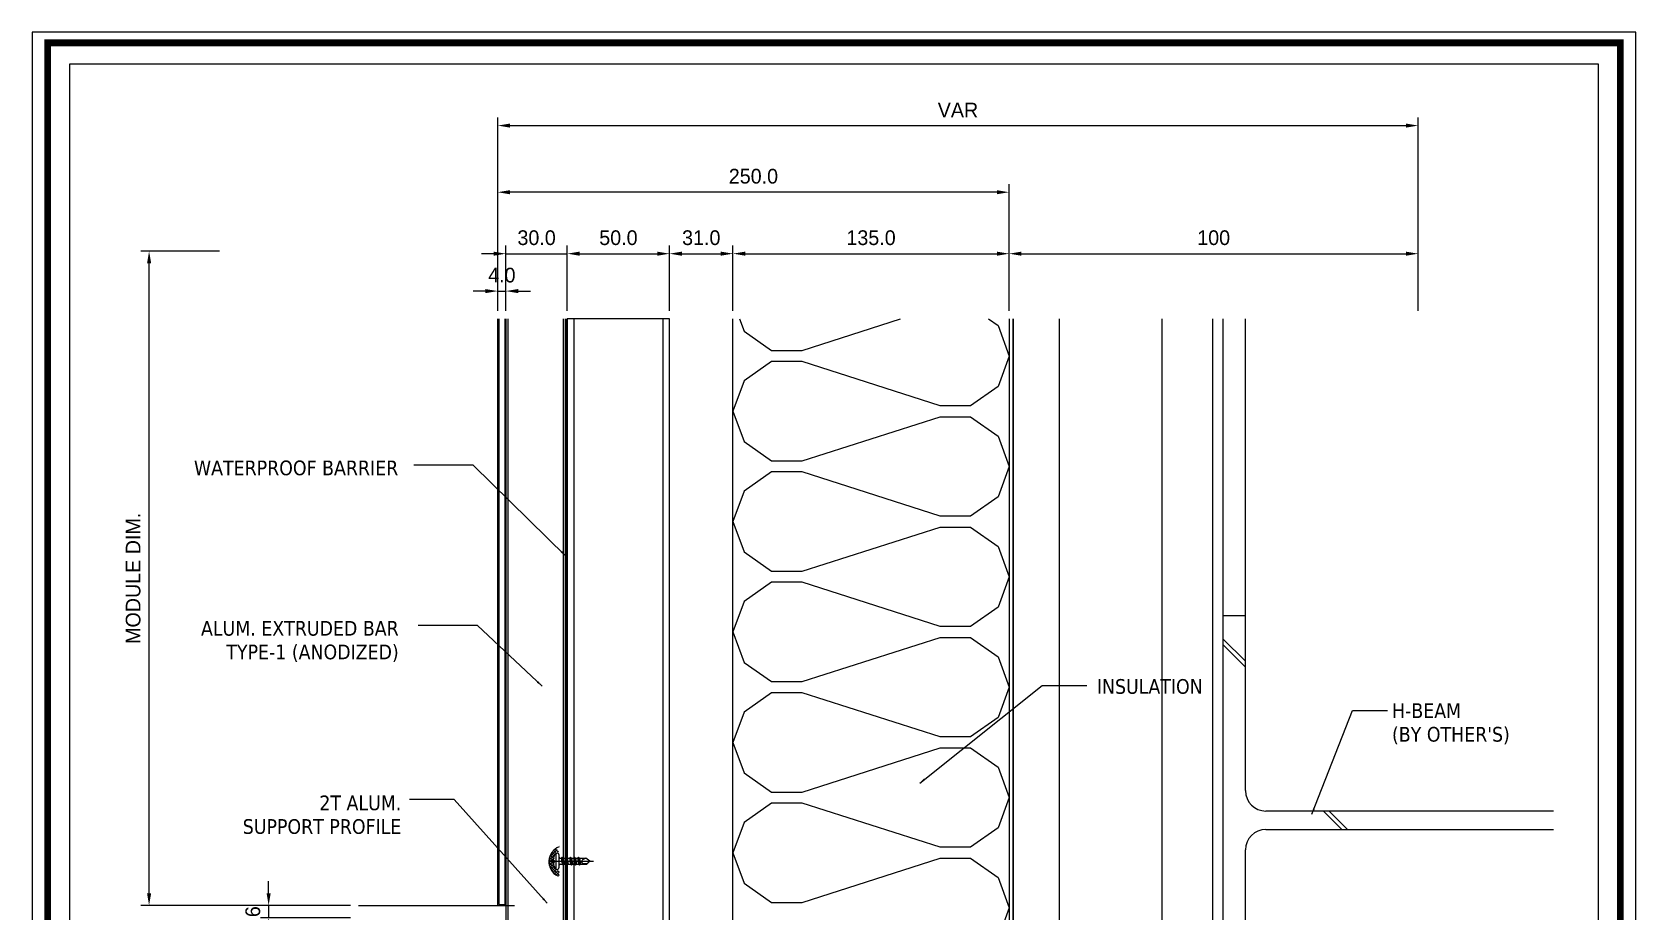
# Model space of a CAD drawing. Header units: millimetres. Extents: x 7297 to 60227, y -7497 to 19324.
# Drawn here: x 8487 to 9271, y 3147 to 3577 of the extents above; entities that cross this region are included whole.
import ezdxf

# ---------------------------------------------------------------- set-up
doc = ezdxf.new("R2010")
doc.units = ezdxf.units.MM
doc.linetypes.add('HIDDEN', pattern=[0.375, 0.25, -0.125])
for name, color, linetype in [('NS_AL_MOLD', 7, 'Continuous'), ('NS_CAULKING', 8, 'Continuous'), ('NS_COL_D-GREY', 8, 'Continuous'), ('NS_COL_L-GREY', 8, 'Continuous'), ('NS_COL_YELLOW', 2, 'Continuous'), ('NS_DIM', 1, 'Continuous'), ('NS_FORM', 7, 'Continuous'), ('NS_FRAME', 253, 'Continuous'), ('NS_INSUL', 8, 'Continuous'), ('NS_RIVET_SCREW', 1, 'Continuous'), ('NS_TEXT', 2, 'Continuous'), ('NS_WATERPROOF', 150, 'Continuous')]:
    doc.layers.add(name, color=color, linetype=linetype)
doc.layers.add('NS_AL_PANEL', color=32, linetype='Continuous', lineweight=9)
doc.styles.add('Expo M', font='Expo M.ttf')
doc.styles.add('HGTXT', font='romans.shx', dxfattribs={"bigfont": 'whgtxt.shx'})
doc.dimstyles.new('DS2', dxfattribs={"dimscale": 2, "dimtxt": 1.8, "dimasz": 1.5, "dimexe": 1, "dimexo": 1, "dimgap": 0.5, "dimtad": 1, "dimtoh": 1, "dimdec": 1, "dimzin": 1, "dimdsep": 46, "dimtxsty": 'Expo M', "dimcen": 2, "dimadec": 1, "dimazin": 0, "dimtfac": 1, "dimtdec": 4, "dimtix": 1, "dimtmove": 1, "dimatfit": 3, "dimfxl": 1, "dimtolj": 1, "dimtzin": 1, "dimarcsym": 0})
doc.dimstyles.new('N-SPACE', dxfattribs={"dimscale": 4, "dimtxt": 1.8, "dimasz": 1.5, "dimexe": 1, "dimexo": 1, "dimgap": 1, "dimtad": 1, "dimtoh": 1, "dimdec": 1, "dimzin": 1, "dimdsep": 46, "dimtxsty": 'Expo M', "dimcen": 2, "dimclrd": 1, "dimclre": 1, "dimclrt": 2, "dimadec": 1, "dimazin": 0, "dimtfac": 1, "dimtdec": 1, "dimtix": 1, "dimtmove": 1, "dimatfit": 3, "dimfxl": 1, "dimtolj": 1, "dimtzin": 1, "dimarcsym": 0})

# ---------------------------------------------------------------- blocks, each defined once
blk = doc.blocks.new('AL-TEMPLATE')
at = {"color": 8}
for p, q in [((2716.82, 1392.97), (2800.02, 1392.97)), ((2716.82, 1376.33), (2800.02, 1376.33)), ((2716.82, 1359.69), (2800.02, 1359.69)), ((2716.82, 1343.05), (2800.02, 1343.05)), ((2716.82, 1326.41), (2800.02, 1326.41)), ((2716.82, 1309.77), (2800.02, 1309.77)), ((2716.82, 1293.13), (2800.02, 1293.13)), ((2716.82, 1276.49), (2800.02, 1276.49)), ((2716.82, 1259.85), (2800.02, 1259.85)), ((2716.82, 1243.21), (2800.02, 1243.21)), ((2716.82, 1209.93), (2800.02, 1209.93)), ((2716.82, 1193.29), (2800.02, 1193.29)), ((2716.82, 1176.65), (2800.02, 1176.65)), ((2716.82, 1118.41), (2800.02, 1118.41)), ((2716.82, 1076.81), (2800.02, 1076.81)), ((2716.82, 1051.85), (2800.02, 1051.85))]:
    blk.add_line(p, q, dxfattribs=at)
at = {"color": 7, "ltscale": 2}
blk.add_lwpolyline([(1972.34, 1515.25), (1972.34, 921.25), (2812.34, 921.25), (2812.34, 1515.25)], close=True, dxfattribs=at)
at = {"color": 8}
for points, const_width in [([(1976.34, 1509.45), (2808.34, 1509.45), (2808.34, 927.05), (1976.34, 927.05)], 2.5), ([(2716.82, 1501.32), (2800.02, 1501.32), (2800.02, 1418.12), (2716.82, 1418.12)], 1.66), ([(2716.82, 1409.8), (2800.02, 1409.8), (2800.02, 1026.89), (2716.82, 1026.89)], 1.66)]:
    blk.add_lwpolyline(points, close=True, dxfattribs=dict(at, const_width=const_width))
at = {"color": 9}
blk.add_lwpolyline([(1984.07, 1501.32), (2709.08, 1501.32), (2709.08, 935.18), (1984.07, 935.18)], close=True, dxfattribs=at)
at = {"color": 8, "const_width": 1.66}
for points in [[(2716.82, 1226.57), (2800.02, 1226.57)], [(2716.82, 1160.01), (2800.02, 1160.01)]]:
    blk.add_lwpolyline(points, dxfattribs=at)
at = {"color": 146, "true_color": 0x105689, "insert": (2721.06, 1496.93), "char_height": 3.6698, "attachment_point": 1, "style": 'HGTXT'}
blk.add_mtext('{\\fExpo M|b0|i0|c129|p18;엔스페이스 (주)}', dxfattribs=at)
at = {"insert": (2720.94, 1489.17), "char_height": 2.3487, "attachment_point": 1, "style": 'HGTXT'}
blk.add_mtext('서울시 강남구 논현로 161길11 엔빌딩 4F\\PTEL 02 575-2077  FAX 02 575-2071', dxfattribs=at)
at = {"color": 8, "attachment_point": 1}
for s, insert, char_height, width in [('NOTE', (2720.76, 1404.73), 2.556, 438.9676), ('DESIGNED BYNOTE', (2719.01, 1224.39), 2.5559, 438.9676), ('DRAWN BYNOTE', (2719.56, 1209.04), 2.5559, 438.9676), ('CHECKED BYNOTE', (2719.56, 1192.25), 2.5559, 438.9676), ('APPROVED BYNOTE', (2720.1, 1175.04), 2.5559, 438.9676), ('DRAWING TITLE', (2720.1, 1158.4), 2.5559, 438.9675), ('SCALE', (2720.1, 1116.8), 2.556, 438.9675), ('{\\fﾱﾼﾸﾲ|b0|i0|c129|p49;DATE}', (2720.1, 1075.2), 2.5559, 438.9675), ('SHEET NO.', (2720.1, 1050.24), 2.556, 438.9675)]:
    blk.add_mtext(s, dxfattribs=dict(at, insert=insert, char_height=char_height, width=width))
blk = doc.blocks.new('n-s-bar')
for p, q in [((1201.14, 1862.16), (1201.14, 1862.16)), ((1204.39, 1861.91), (1208.47, 1861.91)), ((1230.55, 1832.76), (1230.55, 1832.76))]:
    blk.add_line(p, q)
blk = doc.blocks.new('피스')
for p, q in [((-4, 1.5), (-4, 1)), ((-4, 1.5), (4, 1.5)), ((-3, 0), (3, 0)), ((-0.5, 2.98), (-0.4, 2.3)), ((-0.4, 2.3), (0.4, 2.3)), ((0, 4.99), (0, -16.77)), ((0.5, 2.98), (0.4, 2.3)), ((4, 1.5), (4, 1)), ((2, -1.5), (-2, -2)), ((-1.5, -1.5), (-2, -2)), ((-2, -2), (-1.5, -2.5)), ((-1.5, -3.5), (-2, -4)), ((2, -3.5), (-2, -4)), ((-2, -4), (-1.5, -4.5)), ((-1.5, -5.5), (-2, -6)), ((2, -5.5), (-2, -6)), ((-2, -6), (-1.5, -6.5)), ((-1.5, -7.5), (-2, -8)), ((2, -7.5), (-2, -8)), ((-1.5, -0.5), (-1.5, -1.5)), ((1.5, -1), (-1.5, -1.5)), ((1.5, -2), (-1.5, -2.5)), ((-1.5, -2.5), (-1.5, -3.5)), ((1.5, -3), (-1.5, -3.5)), ((1.5, -4), (-1.5, -4.5)), ((-1.5, -4.5), (-1.5, -5.5)), ((1.5, -5), (-1.5, -5.5)), ((1.5, -6), (-1.5, -6.5)), ((-1.5, -6.5), (-1.5, -7.5)), ((1.5, -7), (-1.5, -7.5)), ((1.5, -0.5), (1.5, -1)), ((1.5, -1), (2, -1.5)), ((2, -1.5), (1.5, -2)), ((1.5, -2), (1.5, -3)), ((1.5, -3), (2, -3.5)), ((2, -3.5), (1.5, -4)), ((1.5, -4), (1.5, -5)), ((1.5, -5), (2, -5.5)), ((2, -5.5), (1.5, -6)), ((1.5, -6), (1.5, -7)), ((1.5, -7), (2, -7.5)), ((2, -7.5), (1.5, -8)), ((-2, -8), (-1.5, -8.5)), ((-1.5, -9.5), (-2, -10)), ((2, -9.5), (-2, -10)), ((-2, -10), (-1.5, -10.5)), ((1.5, -8), (-1.5, -8.5)), ((-1.5, -8.5), (-1.5, -9.5)), ((1.5, -9), (-1.5, -9.5)), ((1.5, -10), (-1.5, -10.5)), ((-1.5, -10.5), (-1.5, -13.5)), ((0, -15), (-1.5, -13.5)), ((-1.27, -13.54), (-1.27, -11.97)), ((0, -15), (-1.27, -13.54)), ((0, -15), (1.5, -13.03)), ((1.5, -13.03), (0.6, -11.47)), ((1.5, -8), (1.5, -9)), ((1.5, -9), (2, -9.5)), ((2, -9.5), (1.5, -10)), ((1.5, -10), (1.5, -13.03))]:
    blk.add_line(p, q)
for centre, radius, start, end in [((0, -3.08), 6.08, 94.71456, 131.11209), ((-3, 1), 1, 180, 270), ((-2, -0.5), 0.5, 0, 90), ((0, -3.08), 6.08, 48.88791, 85.28544), ((2, -0.5), 0.5, 90, 180), ((3, 1), 1, 270, 0), ((-0.27, -11.97), 1, 30.08633, 180)]:
    blk.add_arc(centre, radius, start, end)
blk = doc.blocks.new('N-SCREW')
blk.add_blockref('피스', (17.25, -1.03))
blk = doc.blocks.new('*D768')
at = {"layer": 'NS_DIM', "color": 1, "lineweight": -2, "transparency": 16777216}
for p, q in [((8714.69, 3440.61), (8714.69, 3535.23)), ((8720.69, 3531.23), (9158.69, 3531.23)), ((9164.69, 3440.61), (9164.69, 3535.23))]:
    blk.add_line(p, q, dxfattribs=at)
at = {"layer": 'NS_DIM', "color": 1, "transparency": 16777216}
for points in [[(8720.69, 3532.23), (8720.69, 3530.23), (8714.69, 3531.23)], [(9158.69, 3532.23), (9158.69, 3530.23), (9164.69, 3531.23)]]:
    blk.add_solid(points, dxfattribs=at)
at = {"layer": 'NS_DIM', "color": 2, "transparency": 16777216, "insert": (8939.69, 3538.83), "char_height": 7.2, "attachment_point": 5, "style": 'Expo M'}
blk.add_mtext('\\A1;VAR', dxfattribs=at)
blk = doc.blocks.new('*D767')
at = {"layer": 'NS_DIM', "color": 1, "lineweight": -2, "transparency": 16777216}
for p, q in [((8964.69, 3440.61), (8964.69, 3472.56)), ((8970.69, 3468.56), (9158.69, 3468.56)), ((9164.69, 3440.61), (9164.69, 3472.56))]:
    blk.add_line(p, q, dxfattribs=at)
at = {"layer": 'NS_DIM', "color": 1, "transparency": 16777216}
for points in [[(8970.69, 3469.56), (8970.69, 3467.56), (8964.69, 3468.56)], [(9158.69, 3469.56), (9158.69, 3467.56), (9164.69, 3468.56)]]:
    blk.add_solid(points, dxfattribs=at)
at = {"layer": 'NS_DIM', "color": 2, "transparency": 16777216, "insert": (9064.69, 3476.34), "char_height": 7.2, "attachment_point": 5, "style": 'Expo M'}
blk.add_mtext('\\A1;100', dxfattribs=at)
blk = doc.blocks.new('*D766')
at = {"layer": 'NS_DIM', "color": 1, "lineweight": -2, "transparency": 16777216}
for p, q in [((8829.69, 3440.61), (8829.69, 3472.56)), ((8835.69, 3468.56), (8958.69, 3468.56)), ((8964.69, 3440.61), (8964.69, 3472.56))]:
    blk.add_line(p, q, dxfattribs=at)
at = {"layer": 'NS_DIM', "color": 1, "transparency": 16777216}
for points in [[(8835.69, 3469.56), (8835.69, 3467.56), (8829.69, 3468.56)], [(8958.69, 3469.56), (8958.69, 3467.56), (8964.69, 3468.56)]]:
    blk.add_solid(points, dxfattribs=at)
at = {"layer": 'NS_DIM', "color": 2, "transparency": 16777216, "insert": (8897.19, 3476.34), "char_height": 7.2, "attachment_point": 5, "style": 'Expo M'}
blk.add_mtext('\\A1;135.0', dxfattribs=at)
blk = doc.blocks.new('*D765')
at = {"layer": 'NS_DIM', "color": 1, "lineweight": -2, "transparency": 16777216}
for p, q in [((8748.69, 3440.61), (8748.69, 3472.56)), ((8754.69, 3468.56), (8792.69, 3468.56)), ((8798.69, 3440.61), (8798.69, 3472.56))]:
    blk.add_line(p, q, dxfattribs=at)
at = {"layer": 'NS_DIM', "color": 1, "transparency": 16777216}
for points in [[(8754.69, 3469.56), (8754.69, 3467.56), (8748.69, 3468.56)], [(8792.69, 3469.56), (8792.69, 3467.56), (8798.69, 3468.56)]]:
    blk.add_solid(points, dxfattribs=at)
at = {"layer": 'NS_DIM', "color": 2, "transparency": 16777216, "insert": (8773.69, 3476.34), "char_height": 7.2, "attachment_point": 5, "style": 'Expo M'}
blk.add_mtext('\\A1;50.0', dxfattribs=at)
blk = doc.blocks.new('*D764')
at = {"layer": 'NS_DIM', "color": 1, "lineweight": -2, "transparency": 16777216}
for p, q in [((8712.69, 3468.56), (8706.69, 3468.56)), ((8718.69, 3440.61), (8718.69, 3472.56)), ((8718.69, 3468.56), (8748.69, 3468.56)), ((8748.69, 3440.61), (8748.69, 3472.56)), ((8754.69, 3468.56), (8760.69, 3468.56))]:
    blk.add_line(p, q, dxfattribs=at)
at = {"layer": 'NS_DIM', "color": 1, "transparency": 16777216}
for points in [[(8712.69, 3469.56), (8712.69, 3467.56), (8718.69, 3468.56)], [(8754.69, 3469.56), (8754.69, 3467.56), (8748.69, 3468.56)]]:
    blk.add_solid(points, dxfattribs=at)
at = {"layer": 'NS_DIM', "color": 2, "transparency": 16777216, "insert": (8733.69, 3476.34), "char_height": 7.2, "attachment_point": 5, "style": 'Expo M'}
blk.add_mtext('\\A1;30.0', dxfattribs=at)
blk = doc.blocks.new('*D763')
at = {"layer": 'NS_DIM', "color": 1, "lineweight": -2, "transparency": 16777216}
for p, q in [((8708.69, 3450.26), (8702.69, 3450.26)), ((8714.69, 3440.61), (8714.69, 3454.26)), ((8714.69, 3450.26), (8718.69, 3450.26)), ((8718.69, 3440.61), (8718.69, 3454.26)), ((8724.69, 3450.26), (8730.69, 3450.26))]:
    blk.add_line(p, q, dxfattribs=at)
at = {"layer": 'NS_DIM', "color": 1, "transparency": 16777216}
for points in [[(8708.69, 3451.26), (8708.69, 3449.26), (8714.69, 3450.26)], [(8724.69, 3451.26), (8724.69, 3449.26), (8718.69, 3450.26)]]:
    blk.add_solid(points, dxfattribs=at)
at = {"layer": 'NS_DIM', "color": 2, "transparency": 16777216, "insert": (8716.69, 3458.04), "char_height": 7.2, "attachment_point": 5, "style": 'Expo M'}
blk.add_mtext('\\A1;4.0', dxfattribs=at)
blk = doc.blocks.new('*D762')
at = {"layer": 'NS_DIM', "color": 1, "lineweight": -2, "transparency": 16777216}
for p, q in [((8714.69, 3440.61), (8714.69, 3502.63)), ((8958.69, 3498.63), (8720.69, 3498.63)), ((8964.69, 3440.61), (8964.69, 3502.63))]:
    blk.add_line(p, q, dxfattribs=at)
at = {"layer": 'NS_DIM', "color": 1, "transparency": 16777216}
for points in [[(8720.69, 3499.63), (8720.69, 3497.63), (8714.69, 3498.63)], [(8958.69, 3499.63), (8958.69, 3497.63), (8964.69, 3498.63)]]:
    blk.add_solid(points, dxfattribs=at)
at = {"layer": 'NS_DIM', "color": 2, "transparency": 16777216, "insert": (8839.69, 3506.42), "char_height": 7.2, "attachment_point": 5, "style": 'Expo M'}
blk.add_mtext('\\A1;250.0', dxfattribs=at)
blk = doc.blocks.new('*D761')
at = {"layer": 'NS_DIM', "color": 1, "lineweight": -2, "transparency": 16777216}
for p, q in [((8798.69, 3440.61), (8798.69, 3472.56)), ((8804.69, 3468.56), (8823.69, 3468.56)), ((8829.69, 3440.61), (8829.69, 3472.56))]:
    blk.add_line(p, q, dxfattribs=at)
at = {"layer": 'NS_DIM', "color": 1, "transparency": 16777216}
for points in [[(8804.69, 3469.56), (8804.69, 3467.56), (8798.69, 3468.56)], [(8823.69, 3469.56), (8823.69, 3467.56), (8829.69, 3468.56)]]:
    blk.add_solid(points, dxfattribs=at)
at = {"layer": 'NS_DIM', "color": 2, "transparency": 16777216, "insert": (8814.19, 3476.34), "char_height": 7.2, "attachment_point": 5, "style": 'Expo M'}
blk.add_mtext('\\A1;31.0', dxfattribs=at)
blk = doc.blocks.new('*D759')
at = {"layer": 'NS_DIM', "color": 1, "lineweight": -2, "transparency": 16777216}
for p, q in [((8578.68, 3469.82), (8540.25, 3469.82)), ((8544.25, 3155.67), (8544.25, 3463.82)), ((8642.66, 3149.67), (8540.25, 3149.67))]:
    blk.add_line(p, q, dxfattribs=at)
at = {"layer": 'NS_DIM', "color": 1, "transparency": 16777216}
for points in [[(8543.25, 3463.82), (8545.25, 3463.82), (8544.25, 3469.82)], [(8543.25, 3155.67), (8545.25, 3155.67), (8544.25, 3149.67)]]:
    blk.add_solid(points, dxfattribs=at)
at = {"layer": 'NS_DIM', "color": 2, "transparency": 16777216, "insert": (8536.47, 3309.75), "char_height": 7.2, "attachment_point": 5, "rotation": 90, "style": 'Expo M'}
blk.add_mtext('\\A1;MODULE DIM.', dxfattribs=at)
blk = doc.blocks.new('*D758')
at = {"layer": 'NS_DIM', "color": 1, "lineweight": -2, "transparency": 16777216}
for p, q in [((8602.68, 3155.67), (8602.68, 3161.67)), ((8642.66, 3149.67), (8598.68, 3149.67)), ((8602.68, 3149.67), (8602.68, 3143.67)), ((8642.66, 3143.67), (8598.68, 3143.67)), ((8602.68, 3137.67), (8602.68, 3131.67))]:
    blk.add_line(p, q, dxfattribs=at)
at = {"layer": 'NS_DIM', "color": 1, "transparency": 16777216}
for points in [[(8601.68, 3155.67), (8603.68, 3155.67), (8602.68, 3149.67)], [(8601.68, 3137.67), (8603.68, 3137.67), (8602.68, 3143.67)]]:
    blk.add_solid(points, dxfattribs=at)
at = {"layer": 'NS_DIM', "color": 2, "transparency": 16777216, "insert": (8594.99, 3146.67), "char_height": 7.2, "attachment_point": 5, "rotation": 90, "style": 'Expo M'}
blk.add_mtext('\\A1;6', dxfattribs=at)
blk = doc.blocks.new('*U190')
blk.add_lwpolyline([(0, 0), (50, 0), (50, 496.69), (0, 496.69)], close=True)
at = {"linetype": 'HIDDEN'}
blk.add_lwpolyline([(3.2, 0), (46.8, 0), (46.8, 496.69), (3.2, 496.69)], close=True, dxfattribs=at)

msp = doc.modelspace()

# ---------------------------------------------------------------- hatches: boundary and pattern name
at = {"layer": 'NS_CAULKING', "extrusion": (0, 0, -1)}
h = msp.add_hatch(dxfattribs=at)
h.set_pattern_fill('ANSI37', color=256, scale=0.3, angle=270, style=0, pattern_type=2)
h.set_pattern_definition([(315, (-90392.7261, 758814.0905), (0.6735192091, 0.6735192091), []), (45, (-90392.7261, 758814.0905), (-0.6735192091, 0.6735192091), [])])
h.paths.add_polyline_path([(-8743.03, 3177.54), (-8744.69, 3176.29), (-8744.69, 3176.03), (-8744.07, 3176.03), (-8744.04, 3176.03), (-8744.01, 3176.03), (-8743.98, 3176.03), (-8743.95, 3176.03), (-8743.92, 3176.03), (-8743.89, 3176.03), (-8743.86, 3176.02), (-8743.83, 3176.02), (-8743.8, 3176.01), (-8743.77, 3176.01), (-8743.74, 3176), (-8743.71, 3175.99), (-8743.68, 3175.99), (-8743.65, 3175.98), (-8743.62, 3175.97), (-8743.59, 3175.96), (-8743.56, 3175.95), (-8743.53, 3175.94), (-8743.5, 3175.92), (-8743.47, 3175.91), (-8743.44, 3175.9), (-8743.41, 3175.88), (-8743.38, 3175.87), (-8743.35, 3175.85), (-8743.32, 3175.83), (-8743.29, 3175.82), (-8743.26, 3175.8), (-8743.24, 3175.78), (-8743.21, 3175.76), (-8743.18, 3175.74), (-8743.16, 3175.72), (-8743.13, 3175.7), (-8743.11, 3175.67), (-8743.08, 3175.65), (-8743.06, 3175.63), (-8743.04, 3175.6), (-8743.01, 3175.58), (-8742.99, 3175.55), (-8742.97, 3175.53), (-8742.95, 3175.5), (-8742.93, 3175.48), (-8742.91, 3175.45), (-8742.89, 3175.42), (-8742.88, 3175.39), (-8742.86, 3175.37), (-8742.84, 3175.34), (-8742.83, 3175.31), (-8742.81, 3175.28), (-8742.8, 3175.25), (-8742.79, 3175.22), (-8742.77, 3175.19), (-8742.76, 3175.16), (-8742.75, 3175.14), (-8742.74, 3175.11), (-8742.73, 3175.08), (-8742.72, 3175.05), (-8742.71, 3175.02), (-8742.71, 3174.99), (-8742.7, 3174.96), (-8742.69, 3174.93), (-8742.69, 3174.9), (-8742.68, 3174.87), (-8742.68, 3174.84), (-8742.68, 3174.81), (-8742.56, 3174.4), (-8742.46, 3173.97), (-8742.42, 3173.76), (-8742.38, 3173.55), (-8742.34, 3173.33), (-8742.31, 3173.12), (-8742.28, 3172.9), (-8742.26, 3172.68), (-8742.24, 3172.46), (-8742.22, 3172.25), (-8742.21, 3172.03), (-8742.2, 3171.81), (-8742.19, 3171.59), (-8742.19, 3171.37), (-8742.19, 3171.15), (-8742.2, 3170.93), (-8742.21, 3170.71), (-8742.22, 3170.49), (-8742.24, 3170.27), (-8742.26, 3170.05), (-8742.28, 3169.84), (-8742.31, 3169.62), (-8742.34, 3169.4), (-8742.38, 3169.19), (-8742.42, 3168.97), (-8742.46, 3168.76), (-8742.56, 3168.34), (-8742.68, 3167.92), (-8742.68, 3167.89), (-8742.68, 3167.87), (-8742.69, 3167.84), (-8742.69, 3167.81), (-8742.7, 3167.78), (-8742.7, 3167.75), (-8742.71, 3167.72), (-8742.72, 3167.69), (-8742.73, 3167.67), (-8742.74, 3167.64), (-8742.75, 3167.61), (-8742.76, 3167.58), (-8742.77, 3167.55), (-8742.78, 3167.52), (-8742.79, 3167.5), (-8742.81, 3167.47), (-8742.82, 3167.44), (-8742.84, 3167.41), (-8742.85, 3167.38), (-8742.87, 3167.36), (-8742.88, 3167.33), (-8742.9, 3167.3), (-8742.92, 3167.28), (-8742.94, 3167.25), (-8742.96, 3167.23), (-8742.98, 3167.2), (-8743, 3167.18), (-8743.02, 3167.15), (-8743.04, 3167.13), (-8743.06, 3167.11), (-8743.09, 3167.08), (-8743.11, 3167.06), (-8743.13, 3167.04), (-8743.16, 3167.02), (-8743.18, 3167), (-8743.21, 3166.98), (-8743.23, 3166.96), (-8743.26, 3166.94), (-8743.29, 3166.92), (-8743.31, 3166.91), (-8743.34, 3166.89), (-8743.37, 3166.87), (-8743.4, 3166.86), (-8743.42, 3166.84), (-8743.45, 3166.83), (-8743.48, 3166.82), (-8743.51, 3166.81), (-8743.54, 3166.79), (-8743.57, 3166.78), (-8743.6, 3166.77), (-8743.63, 3166.76), (-8743.65, 3166.75), (-8743.68, 3166.75), (-8743.71, 3166.74), (-8743.74, 3166.73), (-8743.77, 3166.73), (-8743.8, 3166.72), (-8743.83, 3166.72), (-8743.86, 3166.71), (-8743.89, 3166.71), (-8743.92, 3166.71), (-8743.95, 3166.7), (-8743.97, 3166.7), (-8744, 3166.7), (-8744.69, 3166.7), (-8744.69, 3163.85), (-8744.46, 3163.95), (-8744.23, 3164.05), (-8743.99, 3164.16), (-8743.76, 3164.28), (-8743.54, 3164.41), (-8743.31, 3164.54), (-8743.09, 3164.69), (-8742.87, 3164.84), (-8742.66, 3165), (-8742.45, 3165.17), (-8742.25, 3165.35), (-8742.05, 3165.53), (-8741.86, 3165.72), (-8741.68, 3165.92), (-8741.5, 3166.12), (-8741.33, 3166.33), (-8741.17, 3166.55), (-8741.01, 3166.77), (-8740.86, 3167), (-8740.72, 3167.23), (-8740.59, 3167.47), (-8740.47, 3167.71), (-8740.36, 3167.95), (-8740.25, 3168.19), (-8740.15, 3168.44), (-8740.07, 3168.69), (-8739.99, 3168.94), (-8739.92, 3169.19), (-8739.86, 3169.44), (-8739.81, 3169.69), (-8739.76, 3169.95), (-8739.73, 3170.2), (-8739.7, 3170.45), (-8739.69, 3170.7), (-8739.68, 3170.96), (-8739.67, 3171.22), (-8739.68, 3171.48), (-8739.7, 3171.74), (-8739.72, 3172), (-8739.76, 3172.27), (-8739.8, 3172.53), (-8739.85, 3172.79), (-8739.91, 3173.05), (-8739.98, 3173.31), (-8740.06, 3173.57), (-8740.15, 3173.83), (-8740.25, 3174.08), (-8740.36, 3174.33), (-8740.47, 3174.57), (-8740.6, 3174.82), (-8740.73, 3175.05), (-8740.87, 3175.28), (-8741.01, 3175.51), (-8741.17, 3175.73), (-8741.33, 3175.94), (-8741.5, 3176.15), (-8741.67, 3176.35), (-8741.85, 3176.54), (-8742.04, 3176.73), (-8742.23, 3176.91), (-8742.42, 3177.08), (-8742.62, 3177.24), (-8742.82, 3177.4)], flags=0)

# ---------------------------------------------------------------- linework, layer by layer
at = {"layer": 'NS_AL_PANEL'}
for p, q in [((8714.69, 3149.67), (8714.69, 3436.61)), ((8715.19, 3436.61), (8715.19, 3150.17)), ((8718.19, 3436.61), (8718.19, 3150.17)), ((8718.69, 3436.61), (8718.69, 3149.67)), ((8714.69, 3149.67), (8718.69, 3149.67)), ((8715.19, 3150.17), (8718.69, 3150.17))]:
    msp.add_line(p, q, dxfattribs=at)
at = {"layer": 'NS_CAULKING'}
msp.add_arc((8747.46, 3171.13), 7.78, 110.78624, 243.96718, dxfattribs=at)
at = {"layer": 'NS_COL_D-GREY'}
for p, q in [((9069.25, 3436.61), (9069.25, 2729.89)), ((9080.25, 3205.9), (9080.25, 3436.61)), ((9080.25, 3291.4), (9069.25, 3291.4)), ((9069.25, 3280.17), (9080.25, 3269.17)), ((9069.25, 3277.34), (9080.25, 3266.34)), ((9230.84, 3195.9), (9090.25, 3195.9)), ((9118.33, 3195.9), (9127.33, 3186.9)), ((9121.21, 3195.85), (9130.16, 3186.9)), ((9090.25, 3186.9), (9230.84, 3186.9)), ((9080.25, 2729.89), (9080.25, 3176.9))]:
    msp.add_line(p, q, dxfattribs=at)
for centre, start, end in [((9090.25, 3205.9), 180, 270), ((9090.25, 3176.9), 90, 180)]:
    msp.add_arc(centre, 10, start, end, dxfattribs=at)
at = {"layer": 'NS_COL_L-GREY'}
for p, q in [((8718.69, 3436.61), (8718.69, 2729.89)), ((8719.69, 3436.61), (8719.69, 2729.89)), ((8746.69, 3436.61), (8746.69, 2729.89))]:
    msp.add_line(p, q, dxfattribs=at)
at = {"layer": 'NS_COL_YELLOW'}
msp.add_line((8966.69, 3436.61), (8966.69, 2729.89), dxfattribs=at)
at = {"layer": 'NS_DIM'}
msp.add_line((8646.66, 3149.67), (8714.69, 3149.67), dxfattribs=at)
at = {"layer": 'NS_FRAME'}
for p, q in [((8966.69, 2729.89), (8966.69, 3436.61)), ((8989.38, 2729.89), (8989.38, 3436.61)), ((9039.49, 2729.89), (9039.49, 3436.61)), ((9064.25, 2729.89), (9064.25, 3436.61))]:
    msp.add_line(p, q, dxfattribs=at)
at = {"layer": 'NS_INSUL'}
msp.add_line((8964.69, 3436.61), (8964.69, 2729.89), dxfattribs=at)
for points in [[(8954.64, 3436.61), (8959.29, 3433.35), (8964.69, 3418.5), (8959.29, 3403.65), (8945.79, 3394.2), (8930.94, 3394.2), (8863.44, 3415.8), (8848.59, 3415.8), (8835.09, 3406.35), (8829.69, 3391.5), (8835.09, 3376.65), (8848.59, 3367.2), (8863.44, 3367.2), (8930.94, 3388.8), (8945.79, 3388.8), (8959.29, 3379.35), (8964.69, 3364.5), (8959.29, 3349.65), (8945.79, 3340.2), (8930.94, 3340.2), (8863.44, 3361.8), (8848.59, 3361.8), (8835.09, 3352.35), (8829.69, 3337.5), (8835.09, 3322.65), (8848.59, 3313.2), (8863.44, 3313.2), (8930.94, 3334.8), (8945.79, 3334.8), (8959.29, 3325.35), (8964.69, 3310.5), (8959.29, 3295.65), (8945.79, 3286.2), (8930.94, 3286.2), (8863.44, 3307.8), (8848.59, 3307.8), (8835.09, 3298.35), (8829.69, 3283.5), (8835.09, 3268.65), (8848.59, 3259.2), (8863.44, 3259.2), (8930.94, 3280.8), (8945.79, 3280.8), (8959.29, 3271.35), (8964.69, 3256.5), (8959.29, 3241.65), (8945.79, 3232.2), (8930.94, 3232.2), (8863.44, 3253.8), (8848.59, 3253.8), (8835.09, 3244.35), (8829.69, 3229.5), (8835.09, 3214.65), (8848.59, 3205.2), (8863.44, 3205.2), (8930.94, 3226.8), (8945.79, 3226.8), (8959.29, 3217.35), (8964.69, 3202.5), (8959.29, 3187.65), (8945.79, 3178.2), (8930.94, 3178.2), (8863.44, 3199.8), (8848.59, 3199.8), (8835.09, 3190.35), (8829.69, 3175.5), (8835.09, 3160.65), (8848.59, 3151.2), (8863.44, 3151.2), (8930.94, 3172.8), (8945.79, 3172.8), (8959.29, 3163.35), (8964.69, 3148.5), (8959.29, 3133.65)], [(8832.93, 3436.61), (8835.09, 3430.65), (8848.59, 3421.2), (8863.44, 3421.2), (8911.59, 3436.61)]]:
    msp.add_lwpolyline(points, dxfattribs=at)
at = {"layer": 'NS_WATERPROOF', "ltscale": 3}
for p, q in [((8747.69, 3436.61), (8747.69, 2729.89)), ((8748.19, 3436.61), (8748.19, 2729.89))]:
    msp.add_line(p, q, dxfattribs=at)
at = {"layer": 'NS_WATERPROOF'}
msp.add_line((8829.69, 2729.89), (8829.69, 3436.61), dxfattribs=at)

# ---------------------------------------------------------------- block references
at = {"layer": 'NS_AL_MOLD', "xscale": -1, "rotation": 180}
msp.add_blockref('n-s-bar', (7514.39, 5011.58), dxfattribs=at)
at = {"layer": 'NS_FORM', "xscale": 1.32, "yscale": 1.32, "zscale": 1.32, "rotation": 270}
msp.add_blockref('AL-TEMPLATE', (7270.99, 6180.47), dxfattribs=at)
at = {"layer": 'NS_FRAME'}
msp.add_blockref('*U190', (8748.69, 2939.92), dxfattribs=at)
at = {"layer": 'NS_RIVET_SCREW', "rotation": 89.99999999999999}
msp.add_blockref('N-SCREW', (8743.67, 3154.12), dxfattribs=at)

# ---------------------------------------------------------------- texts
at = {"layer": 'NS_TEXT', "char_height": 7.2, "line_spacing_factor": 0.963855}
for s, insert, width, attachment_point in [('\\pxqr;{\\fTahoma|b0|i0|c0|p34;WATERPROOF BARRIER}', (8666.03, 3367.38), 112.4594, 3), ('\\pxqr;{\\fTahoma|b0|i0|c0|p34;ALUM. EXTRUDED BAR\\fTahoma|b0|i0|c129|p34;\\PTYPE-1 \\fTahoma|b0|i0|c0|p34;(\\fTahoma|b0|i0|c129|p34;ANODIZED\\fTahoma|b0|i0|c0|p34;)}', (8550.93, 3288.91), 115.355, 1), ('\\pxql;{\\fTahoma|b0|i0|c0|p34;INSULATION}', (9126.08, 3260.46), 118.4981, 3), ("\\fTahoma;H-BEAM\\P(BY OTHER'S)", (9151.87, 3248.63), 66.8903, 1), ('\\pxqr;{\\fTahoma|b0|i0|c0|p34;2T ALUM.\\PSUPPORT PROFILE}', (8578.51, 3203.51), 89.0477, 1)]:
    msp.add_mtext(s, dxfattribs=dict(at, insert=insert, width=width, attachment_point=attachment_point))

# ---------------------------------------------------------------- dimensions: what is measured, and where the dimension line sits
at = {"layer": 'NS_DIM'}
for base, p1, text, picture, middle in [((9164.69, 3531.23), (8714.69, 3436.61), 'VAR', '*D768', (8939.69, 3538.83)), ((9164.69, 3468.56), (8964.69, 3436.61), '100', '*D767', (9064.69, 3476.34))]:
    dim = msp.add_linear_dim(base=base, p1=p1, p2=(9164.69, 3436.61), text=text, dimstyle='N-SPACE', dxfattribs=at)
    dim.commit()
    dim.dimension.update_dxf_attribs({"geometry": picture, "text_midpoint": middle})
for base, p1, p2, picture, middle in [((8714.69, 3498.63), (8964.69, 3436.61), (8714.69, 3436.61), '*D762', (8839.69, 3506.42)), ((8748.69, 3468.56), (8718.69, 3436.61), (8748.69, 3436.61), '*D764', (8733.69, 3476.34)), ((8798.69, 3468.56), (8748.69, 3436.61), (8798.69, 3436.61), '*D765', (8773.69, 3476.34)), ((8829.69, 3468.56), (8798.69, 3436.61), (8829.69, 3436.61), '*D761', (8814.19, 3476.34)), ((8964.69, 3468.56), (8829.69, 3436.61), (8964.69, 3436.61), '*D766', (8897.19, 3476.34)), ((8718.69, 3450.26), (8714.69, 3436.61), (8718.69, 3436.61), '*D763', (8716.69, 3458.04))]:
    dim = msp.add_linear_dim(base=base, p1=p1, p2=p2, dimstyle='N-SPACE', dxfattribs=at)
    dim.commit()
    dim.dimension.update_dxf_attribs({"geometry": picture, "text_midpoint": middle})
for base, p2, angle, text, picture, middle in [((8544.25, 3469.82), (8582.68, 3469.82), 90, 'MODULE DIM.', '*D759', (8536.47, 3309.75)), ((8602.68, 3143.67), (8646.66, 3143.67), 270, '6', '*D758', (8594.99, 3146.67))]:
    dim = msp.add_linear_dim(base=base, p1=(8646.66, 3149.67), p2=p2, angle=angle, text=text, dimstyle='N-SPACE', dxfattribs=at)
    dim.commit()
    dim.dimension.update_dxf_attribs({"geometry": picture, "text_midpoint": middle})

# ---------------------------------------------------------------- leaders
for points in [[(8747.95, 3320.65), (8702.6, 3365.18), (8673.61, 3365.18)], [(8736.39, 3256.99), (8704.76, 3286.62), (8675.77, 3286.62)], [(8921.04, 3209.61), (8980.92, 3257.24), (9002.72, 3257.24)], [(9112.66, 3194.32), (9132.51, 3245.13), (9149.75, 3245.13)], [(8738.87, 3150.84), (8693.44, 3201.48), (8671.63, 3201.48)]]:
    msp.add_leader(points, dimstyle='DS2', override={"dimgap": 0.5, "dimtad": 0}, dxfattribs=at)

doc.saveas('drawing.dxf')
